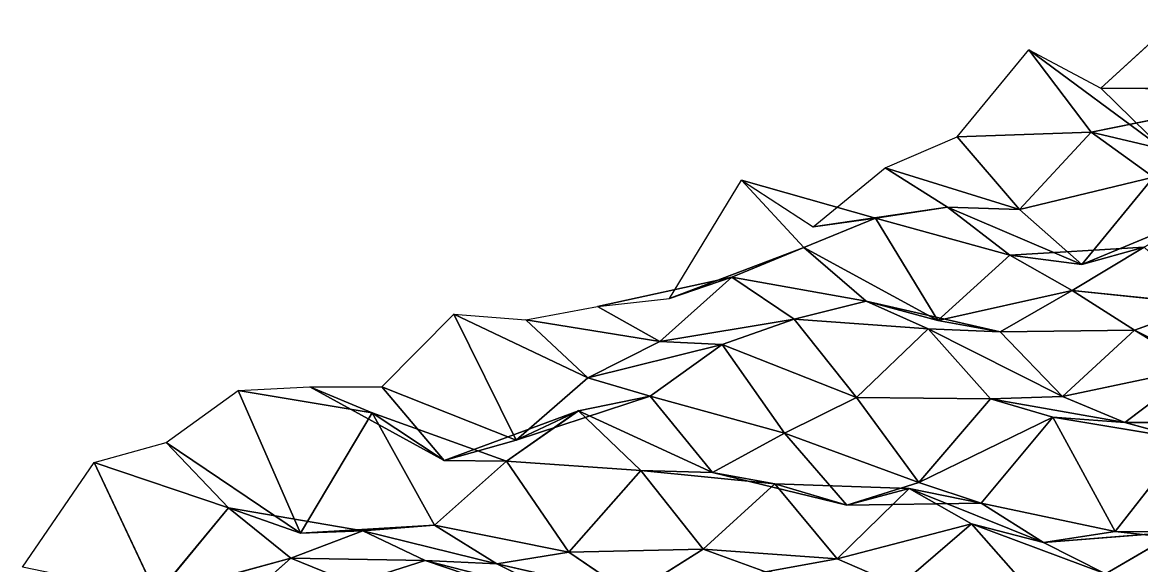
# Model space of a CAD drawing. Header units: metres. Extents: x -3703 to 431, y -1555 to 134.
# Drawn here: x -469.6 to -260.7, y -113.1 to -11.8 of the extents above; entities that cross this region are included whole.
import ezdxf

# ---------------------------------------------------------------- set-up
doc = ezdxf.new("R2010")
doc.units = ezdxf.units.M

msp = doc.modelspace()

# ---------------------------------------------------------------- linework, layer by layer
for p, q in [((-268.3282, -24.068222, -1002.7848), (-254.91177, -11.816208, -978.02905)), ((-295.16098, -33.156433, -1055.7435), (-281.7446, -16.931, -1031.8762)), ((-256.70062, -35.475815, -1040.5607), (-281.7446, -16.931, -1031.8762)), ((-281.7446, -16.931, -1031.8762), (-268.3282, -24.068222, -1002.7848)), ((-281.7446, -16.931, -1031.8762), (-270.117, -32.2632, -1068.7745)), ((-270.117, -32.2632, -1068.7745), (-281.7446, -16.931, -1031.8762)), ((-281.7446, -16.931, -1031.8762), (-256.70062, -35.475815, -1040.5607)), ((-243.28421, -24.279419, -1015.56885), (-268.3282, -24.068222, -1002.7848)), ((-268.3282, -24.068222, -1002.7848), (-256.70062, -35.475815, -1040.5607)), ((-256.70062, -35.475815, -1040.5607), (-268.3282, -24.068222, -1002.7848)), ((-268.3282, -24.068222, -1002.7848), (-243.28421, -24.279419, -1015.56885)), ((-245.07306, -27.223572, -1082.7327), (-270.117, -32.2632, -1068.7745)), ((-270.117, -32.2632, -1068.7745), (-245.07306, -27.223572, -1082.7327)), ((-308.5774, -38.961823, -1081.9409), (-295.16098, -33.156433, -1055.7435)), ((-270.117, -32.2632, -1068.7745), (-295.16098, -33.156433, -1055.7435)), ((-295.16098, -33.156433, -1055.7435), (-270.117, -32.2632, -1068.7745)), ((-295.16098, -33.156433, -1055.7435), (-283.53342, -46.72902, -1093.0353)), ((-283.53342, -46.72902, -1093.0353), (-295.16098, -33.156433, -1055.7435)), ((-270.117, -32.2632, -1068.7745), (-283.53342, -46.72902, -1093.0353)), ((-283.53342, -46.72902, -1093.0353), (-270.117, -32.2632, -1068.7745)), ((-256.70062, -35.475815, -1040.5607), (-270.117, -32.2632, -1068.7745)), ((-270.117, -32.2632, -1068.7745), (-256.70062, -35.475815, -1040.5607)), ((-270.117, -32.2632, -1068.7745), (-258.48947, -40.674805, -1107.2203)), ((-258.48947, -40.674805, -1107.2203), (-270.117, -32.2632, -1068.7745)), ((-321.9938, -49.97174, -1106.9745), (-308.5774, -38.961823, -1081.9409)), ((-283.53342, -46.72902, -1093.0353), (-308.5774, -38.961823, -1081.9409)), ((-308.5774, -38.961823, -1081.9409), (-296.94983, -46.305298, -1120.6255)), ((-296.94983, -46.305298, -1120.6255), (-308.5774, -38.961823, -1081.9409)), ((-308.5774, -38.961823, -1081.9409), (-283.53342, -46.72902, -1093.0353)), ((-348.82663, -63.30896, -1158.983), (-335.41022, -41.21199, -1136.4287)), ((-310.36624, -48.3544, -1147.6628), (-335.41022, -41.21199, -1136.4287)), ((-335.41022, -41.21199, -1136.4287), (-321.9938, -49.97174, -1106.9745)), ((-335.41022, -41.21199, -1136.4287), (-323.78265, -53.788406, -1173.9431)), ((-323.78265, -53.788406, -1173.9431), (-335.41022, -41.21199, -1136.4287)), ((-335.41022, -41.21199, -1136.4287), (-310.36624, -48.3544, -1147.6628)), ((-258.48947, -40.674805, -1107.2203), (-283.53342, -46.72902, -1093.0353)), ((-283.53342, -46.72902, -1093.0353), (-258.48947, -40.674805, -1107.2203)), ((-258.48947, -40.674805, -1107.2203), (-271.90588, -56.973724, -1131.0712)), ((-271.90588, -56.973724, -1131.0712), (-258.48947, -40.674805, -1107.2203)), ((-296.94983, -46.305298, -1120.6255), (-321.9938, -49.97174, -1106.9745)), ((-321.9938, -49.97174, -1106.9745), (-296.94983, -46.305298, -1120.6255)), ((-296.94983, -46.305298, -1120.6255), (-310.36624, -48.3544, -1147.6628)), ((-310.36624, -48.3544, -1147.6628), (-296.94983, -46.305298, -1120.6255)), ((-283.53342, -46.72902, -1093.0353), (-296.94983, -46.305298, -1120.6255)), ((-271.90588, -56.973724, -1131.0712), (-296.94983, -46.305298, -1120.6255)), ((-296.94983, -46.305298, -1120.6255), (-283.53342, -46.72902, -1093.0353)), ((-296.94983, -46.305298, -1120.6255), (-285.3223, -55.221634, -1158.9585)), ((-285.3223, -55.221634, -1158.9585), (-296.94983, -46.305298, -1120.6255)), ((-296.94983, -46.305298, -1120.6255), (-271.90588, -56.973724, -1131.0712)), ((-283.53342, -46.72902, -1093.0353), (-271.90588, -56.973724, -1131.0712)), ((-271.90588, -56.973724, -1131.0712), (-283.53342, -46.72902, -1093.0353)), ((-246.86191, -46.593613, -1146.2235), (-271.90588, -56.973724, -1131.0712)), ((-271.90588, -56.973724, -1131.0712), (-246.86191, -46.593613, -1146.2235)), ((-310.36624, -48.3544, -1147.6628), (-323.78265, -53.788406, -1173.9431)), ((-323.78265, -53.788406, -1173.9431), (-310.36624, -48.3544, -1147.6628)), ((-321.9938, -49.97174, -1106.9745), (-310.36624, -48.3544, -1147.6628)), ((-310.36624, -48.3544, -1147.6628), (-321.9938, -49.97174, -1106.9745)), ((-285.3223, -55.221634, -1158.9585), (-310.36624, -48.3544, -1147.6628)), ((-310.36624, -48.3544, -1147.6628), (-298.7387, -67.418884, -1183.7264)), ((-298.7387, -67.418884, -1183.7264), (-310.36624, -48.3544, -1147.6628)), ((-310.36624, -48.3544, -1147.6628), (-285.3223, -55.221634, -1158.9585)), ((-323.78265, -53.788406, -1173.9431), (-348.82663, -63.30896, -1158.983)), ((-348.82663, -63.30896, -1158.983), (-323.78265, -53.788406, -1173.9431)), ((-323.78265, -53.788406, -1173.9431), (-337.19907, -59.326035, -1200.2003)), ((-337.19907, -59.326035, -1200.2003), (-323.78265, -53.788406, -1173.9431)), ((-298.7387, -67.418884, -1183.7264), (-323.78265, -53.788406, -1173.9431)), ((-323.78265, -53.788406, -1173.9431), (-312.15512, -63.815582, -1212.0277)), ((-312.15512, -63.815582, -1212.0277), (-323.78265, -53.788406, -1173.9431)), ((-323.78265, -53.788406, -1173.9431), (-298.7387, -67.418884, -1183.7264)), ((-260.27832, -53.716858, -1172.1261), (-285.3223, -55.221634, -1158.9585)), ((-285.3223, -55.221634, -1158.9585), (-260.27832, -53.716858, -1172.1261)), ((-260.27832, -53.716858, -1172.1261), (-273.69473, -61.792816, -1197.8157)), ((-273.69473, -61.792816, -1197.8157), (-260.27832, -53.716858, -1172.1261)), ((-271.90588, -56.973724, -1131.0712), (-260.27832, -53.716858, -1172.1261)), ((-260.27832, -53.716858, -1172.1261), (-271.90588, -56.973724, -1131.0712)), ((-285.3223, -55.221634, -1158.9585), (-298.7387, -67.418884, -1183.7264)), ((-298.7387, -67.418884, -1183.7264), (-285.3223, -55.221634, -1158.9585)), ((-271.90588, -56.973724, -1131.0712), (-285.3223, -55.221634, -1158.9585)), ((-285.3223, -55.221634, -1158.9585), (-271.90588, -56.973724, -1131.0712)), ((-285.3223, -55.221634, -1158.9585), (-273.69473, -61.792816, -1197.8157)), ((-273.69473, -61.792816, -1197.8157), (-285.3223, -55.221634, -1158.9585)), ((-337.19907, -59.326035, -1200.2003), (-362.24304, -64.82184, -1186.1403)), ((-362.24304, -64.82184, -1186.1403), (-337.19907, -59.326035, -1200.2003)), ((-337.19907, -59.326035, -1200.2003), (-350.61548, -71.30682, -1225.0168)), ((-350.61548, -71.30682, -1225.0168), (-337.19907, -59.326035, -1200.2003)), ((-348.82663, -63.30896, -1158.983), (-337.19907, -59.326035, -1200.2003)), ((-337.19907, -59.326035, -1200.2003), (-348.82663, -63.30896, -1158.983)), ((-312.15512, -63.815582, -1212.0277), (-337.19907, -59.326035, -1200.2003)), ((-337.19907, -59.326035, -1200.2003), (-325.57153, -67.14011, -1238.7798)), ((-325.57153, -67.14011, -1238.7798), (-337.19907, -59.326035, -1200.2003)), ((-337.19907, -59.326035, -1200.2003), (-312.15512, -63.815582, -1212.0277)), ((-273.69473, -61.792816, -1197.8157), (-298.7387, -67.418884, -1183.7264)), ((-298.7387, -67.418884, -1183.7264), (-273.69473, -61.792816, -1197.8157)), ((-273.69473, -61.792816, -1197.8157), (-287.11115, -69.51805, -1223.5837)), ((-287.11115, -69.51805, -1223.5837), (-273.69473, -61.792816, -1197.8157)), ((-248.65079, -64.421814, -1210.0591), (-273.69473, -61.792816, -1197.8157)), ((-273.69473, -61.792816, -1197.8157), (-262.0672, -69.214005, -1236.4829)), ((-262.0672, -69.214005, -1236.4829), (-273.69473, -61.792816, -1197.8157)), ((-273.69473, -61.792816, -1197.8157), (-248.65079, -64.421814, -1210.0591)), ((-362.24304, -64.82184, -1186.1403), (-348.82663, -63.30896, -1158.983)), ((-312.15512, -63.815582, -1212.0277), (-325.57153, -67.14011, -1238.7798)), ((-325.57153, -67.14011, -1238.7798), (-312.15512, -63.815582, -1212.0277)), ((-298.7387, -67.418884, -1183.7264), (-312.15512, -63.815582, -1212.0277)), ((-287.11115, -69.51805, -1223.5837), (-312.15512, -63.815582, -1212.0277)), ((-312.15512, -63.815582, -1212.0277), (-298.7387, -67.418884, -1183.7264)), ((-312.15512, -63.815582, -1212.0277), (-300.52756, -68.94258, -1251.2079)), ((-300.52756, -68.94258, -1251.2079), (-312.15512, -63.815582, -1212.0277)), ((-312.15512, -63.815582, -1212.0277), (-287.11115, -69.51805, -1223.5837)), ((-248.65079, -64.421814, -1210.0591), (-262.0672, -69.214005, -1236.4829)), ((-262.0672, -69.214005, -1236.4829), (-248.65079, -64.421814, -1210.0591)), ((-402.49225, -79.79129, -1265.2793), (-389.07587, -66.24948, -1240.8119)), ((-364.0319, -78.13788, -1250.9849), (-389.07587, -66.24948, -1240.8119)), ((-389.07587, -66.24948, -1240.8119), (-375.65945, -67.31763, -1213.0776)), ((-389.07587, -66.24948, -1240.8119), (-377.44827, -89.71326, -1275.892)), ((-377.44827, -89.71326, -1275.892), (-389.07587, -66.24948, -1240.8119)), ((-389.07587, -66.24948, -1240.8119), (-364.0319, -78.13788, -1250.9849)), ((-375.65945, -67.31763, -1213.0776), (-362.24304, -64.82184, -1186.1403)), ((-362.24304, -64.82184, -1186.1403), (-350.61548, -71.30682, -1225.0168)), ((-350.61548, -71.30682, -1225.0168), (-362.24304, -64.82184, -1186.1403)), ((-350.61548, -71.30682, -1225.0168), (-375.65945, -67.31763, -1213.0776)), ((-375.65945, -67.31763, -1213.0776), (-364.0319, -78.13788, -1250.9849)), ((-364.0319, -78.13788, -1250.9849), (-375.65945, -67.31763, -1213.0776)), ((-375.65945, -67.31763, -1213.0776), (-350.61548, -71.30682, -1225.0168)), ((-325.57153, -67.14011, -1238.7798), (-350.61548, -71.30682, -1225.0168)), ((-350.61548, -71.30682, -1225.0168), (-325.57153, -67.14011, -1238.7798)), ((-325.57153, -67.14011, -1238.7798), (-338.98795, -71.87523, -1265.2164)), ((-338.98795, -71.87523, -1265.2164), (-325.57153, -67.14011, -1238.7798)), ((-300.52756, -68.94258, -1251.2079), (-325.57153, -67.14011, -1238.7798)), ((-325.57153, -67.14011, -1238.7798), (-313.94397, -81.76373, -1275.8364)), ((-313.94397, -81.76373, -1275.8364), (-325.57153, -67.14011, -1238.7798)), ((-325.57153, -67.14011, -1238.7798), (-300.52756, -68.94258, -1251.2079)), ((-298.7387, -67.418884, -1183.7264), (-287.11115, -69.51805, -1223.5837)), ((-287.11115, -69.51805, -1223.5837), (-298.7387, -67.418884, -1183.7264)), ((-300.52756, -68.94258, -1251.2079), (-313.94397, -81.76373, -1275.8364)), ((-313.94397, -81.76373, -1275.8364), (-300.52756, -68.94258, -1251.2079)), ((-287.11115, -69.51805, -1223.5837), (-300.52756, -68.94258, -1251.2079)), ((-275.4836, -81.61154, -1261.2063), (-300.52756, -68.94258, -1251.2079)), ((-300.52756, -68.94258, -1251.2079), (-287.11115, -69.51805, -1223.5837)), ((-300.52756, -68.94258, -1251.2079), (-288.90002, -82.04097, -1288.6057)), ((-288.90002, -82.04097, -1288.6057), (-300.52756, -68.94258, -1251.2079)), ((-300.52756, -68.94258, -1251.2079), (-275.4836, -81.61154, -1261.2063)), ((-262.0672, -69.214005, -1236.4829), (-287.11115, -69.51805, -1223.5837)), ((-287.11115, -69.51805, -1223.5837), (-262.0672, -69.214005, -1236.4829)), ((-287.11115, -69.51805, -1223.5837), (-275.4836, -81.61154, -1261.2063)), ((-275.4836, -81.61154, -1261.2063), (-287.11115, -69.51805, -1223.5837)), ((-262.0672, -69.214005, -1236.4829), (-275.4836, -81.61154, -1261.2063)), ((-275.4836, -81.61154, -1261.2063), (-262.0672, -69.214005, -1236.4829)), ((-237.02322, -81.87073, -1246.484), (-262.0672, -69.214005, -1236.4829)), ((-262.0672, -69.214005, -1236.4829), (-250.43964, -76.294846, -1275.2263)), ((-250.43964, -76.294846, -1275.2263), (-262.0672, -69.214005, -1236.4829)), ((-262.0672, -69.214005, -1236.4829), (-237.02322, -81.87073, -1246.484)), ((-350.61548, -71.30682, -1225.0168), (-364.0319, -78.13788, -1250.9849)), ((-364.0319, -78.13788, -1250.9849), (-350.61548, -71.30682, -1225.0168)), ((-338.98795, -71.87523, -1265.2164), (-364.0319, -78.13788, -1250.9849)), ((-364.0319, -78.13788, -1250.9849), (-338.98795, -71.87523, -1265.2164)), ((-338.98795, -71.87523, -1265.2164), (-352.40433, -81.55583, -1290.5472)), ((-352.40433, -81.55583, -1290.5472), (-338.98795, -71.87523, -1265.2164)), ((-350.61548, -71.30682, -1225.0168), (-338.98795, -71.87523, -1265.2164)), ((-338.98795, -71.87523, -1265.2164), (-350.61548, -71.30682, -1225.0168)), ((-313.94397, -81.76373, -1275.8364), (-338.98795, -71.87523, -1265.2164)), ((-338.98795, -71.87523, -1265.2164), (-327.36035, -88.44585, -1301.8378)), ((-327.36035, -88.44585, -1301.8378), (-338.98795, -71.87523, -1265.2164)), ((-338.98795, -71.87523, -1265.2164), (-313.94397, -81.76373, -1275.8364)), ((-250.43964, -76.294846, -1275.2263), (-275.4836, -81.61154, -1261.2063)), ((-275.4836, -81.61154, -1261.2063), (-250.43964, -76.294846, -1275.2263)), ((-250.43964, -76.294846, -1275.2263), (-263.85605, -86.44263, -1300.4526)), ((-263.85605, -86.44263, -1300.4526), (-250.43964, -76.294846, -1275.2263)), ((-364.0319, -78.13788, -1250.9849), (-377.44827, -89.71326, -1275.892)), ((-377.44827, -89.71326, -1275.892), (-364.0319, -78.13788, -1250.9849)), ((-364.0319, -78.13788, -1250.9849), (-352.40433, -81.55583, -1290.5472)), ((-352.40433, -81.55583, -1290.5472), (-364.0319, -78.13788, -1250.9849)), ((-442.7415, -90.19098, -1345.4402), (-429.3251, -80.47859, -1320.1166)), ((-429.3251, -80.47859, -1320.1166), (-415.90866, -79.77217, -1292.779)), ((-404.28113, -84.65738, -1332.0133), (-429.3251, -80.47859, -1320.1166)), ((-429.3251, -80.47859, -1320.1166), (-417.6975, -107.05122, -1354.5013)), ((-417.6975, -107.05122, -1354.5013), (-429.3251, -80.47859, -1320.1166)), ((-429.3251, -80.47859, -1320.1166), (-404.28113, -84.65738, -1332.0133)), ((-390.8647, -93.53316, -1302.5332), (-415.90866, -79.77217, -1292.779)), ((-415.90866, -79.77217, -1292.779), (-402.49225, -79.79129, -1265.2793)), ((-415.90866, -79.77217, -1292.779), (-404.28113, -84.65738, -1332.0133)), ((-404.28113, -84.65738, -1332.0133), (-415.90866, -79.77217, -1292.779)), ((-415.90866, -79.77217, -1292.779), (-390.8647, -93.53316, -1302.5332)), ((-377.44827, -89.71326, -1275.892), (-402.49225, -79.79129, -1265.2793)), ((-402.49225, -79.79129, -1265.2793), (-390.8647, -93.53316, -1302.5332)), ((-390.8647, -93.53316, -1302.5332), (-402.49225, -79.79129, -1265.2793)), ((-402.49225, -79.79129, -1265.2793), (-377.44827, -89.71326, -1275.892)), ((-352.40433, -81.55583, -1290.5472), (-377.44827, -89.71326, -1275.892)), ((-377.44827, -89.71326, -1275.892), (-352.40433, -81.55583, -1290.5472)), ((-352.40433, -81.55583, -1290.5472), (-365.82074, -84.23314, -1317.444)), ((-365.82074, -84.23314, -1317.444), (-352.40433, -81.55583, -1290.5472)), ((-327.36035, -88.44585, -1301.8378), (-352.40433, -81.55583, -1290.5472)), ((-352.40433, -81.55583, -1290.5472), (-340.77676, -95.74248, -1327.7017)), ((-340.77676, -95.74248, -1327.7017), (-352.40433, -81.55583, -1290.5472)), ((-352.40433, -81.55583, -1290.5472), (-327.36035, -88.44585, -1301.8378)), ((-313.94397, -81.76373, -1275.8364), (-327.36035, -88.44585, -1301.8378)), ((-327.36035, -88.44585, -1301.8378), (-313.94397, -81.76373, -1275.8364)), ((-288.90002, -82.04097, -1288.6057), (-313.94397, -81.76373, -1275.8364)), ((-313.94397, -81.76373, -1275.8364), (-302.3164, -97.61165, -1312.6194)), ((-302.3164, -97.61165, -1312.6194), (-313.94397, -81.76373, -1275.8364)), ((-313.94397, -81.76373, -1275.8364), (-288.90002, -82.04097, -1288.6057)), ((-288.90002, -82.04097, -1288.6057), (-302.3164, -97.61165, -1312.6194)), ((-302.3164, -97.61165, -1312.6194), (-288.90002, -82.04097, -1288.6057)), ((-275.4836, -81.61154, -1261.2063), (-288.90002, -82.04097, -1288.6057)), ((-288.90002, -82.04097, -1288.6057), (-275.4836, -81.61154, -1261.2063)), ((-263.85605, -86.44263, -1300.4526), (-288.90002, -82.04097, -1288.6057)), ((-288.90002, -82.04097, -1288.6057), (-277.27243, -85.44551, -1328.1711)), ((-277.27243, -85.44551, -1328.1711), (-288.90002, -82.04097, -1288.6057)), ((-288.90002, -82.04097, -1288.6057), (-263.85605, -86.44263, -1300.4526)), ((-275.4836, -81.61154, -1261.2063), (-263.85605, -86.44263, -1300.4526)), ((-263.85605, -86.44263, -1300.4526), (-275.4836, -81.61154, -1261.2063)), ((-404.28113, -84.65738, -1332.0133), (-417.6975, -107.05122, -1354.5013)), ((-417.6975, -107.05122, -1354.5013), (-404.28113, -84.65738, -1332.0133)), ((-390.8647, -93.53316, -1302.5332), (-404.28113, -84.65738, -1332.0133)), ((-379.23718, -93.65846, -1342.8318), (-404.28113, -84.65738, -1332.0133)), ((-404.28113, -84.65738, -1332.0133), (-390.8647, -93.53316, -1302.5332)), ((-404.28113, -84.65738, -1332.0133), (-392.65356, -105.608185, -1367.6553)), ((-392.65356, -105.608185, -1367.6553), (-404.28113, -84.65738, -1332.0133)), ((-404.28113, -84.65738, -1332.0133), (-379.23718, -93.65846, -1342.8318)), ((-365.82074, -84.23314, -1317.444), (-390.8647, -93.53316, -1302.5332)), ((-390.8647, -93.53316, -1302.5332), (-365.82074, -84.23314, -1317.444)), ((-365.82074, -84.23314, -1317.444), (-379.23718, -93.65846, -1342.8318)), ((-379.23718, -93.65846, -1342.8318), (-365.82074, -84.23314, -1317.444)), ((-377.44827, -89.71326, -1275.892), (-365.82074, -84.23314, -1317.444)), ((-365.82074, -84.23314, -1317.444), (-377.44827, -89.71326, -1275.892)), ((-340.77676, -95.74248, -1327.7017), (-365.82074, -84.23314, -1317.444)), ((-365.82074, -84.23314, -1317.444), (-354.1932, -95.36722, -1355.2809)), ((-354.1932, -95.36722, -1355.2809), (-365.82074, -84.23314, -1317.444)), ((-365.82074, -84.23314, -1317.444), (-340.77676, -95.74248, -1327.7017)), ((-277.27243, -85.44551, -1328.1711), (-302.3164, -97.61165, -1312.6194)), ((-302.3164, -97.61165, -1312.6194), (-277.27243, -85.44551, -1328.1711)), ((-277.27243, -85.44551, -1328.1711), (-290.68884, -101.51355, -1352.0736)), ((-290.68884, -101.51355, -1352.0736), (-277.27243, -85.44551, -1328.1711)), ((-263.85605, -86.44263, -1300.4526), (-277.27243, -85.44551, -1328.1711)), ((-252.22849, -89.604095, -1340.0724), (-277.27243, -85.44551, -1328.1711)), ((-277.27243, -85.44551, -1328.1711), (-263.85605, -86.44263, -1300.4526)), ((-277.27243, -85.44551, -1328.1711), (-265.64487, -106.74878, -1363.7341)), ((-265.64487, -106.74878, -1363.7341), (-277.27243, -85.44551, -1328.1711)), ((-277.27243, -85.44551, -1328.1711), (-252.22849, -89.604095, -1340.0724)), ((-238.8121, -86.354355, -1313.3036), (-263.85605, -86.44263, -1300.4526)), ((-263.85605, -86.44263, -1300.4526), (-238.8121, -86.354355, -1313.3036)), ((-263.85605, -86.44263, -1300.4526), (-252.22849, -89.604095, -1340.0724)), ((-252.22849, -89.604095, -1340.0724), (-263.85605, -86.44263, -1300.4526)), ((-377.44827, -89.71326, -1275.892), (-390.8647, -93.53316, -1302.5332)), ((-390.8647, -93.53316, -1302.5332), (-377.44827, -89.71326, -1275.892)), ((-327.36035, -88.44585, -1301.8378), (-340.77676, -95.74248, -1327.7017)), ((-340.77676, -95.74248, -1327.7017), (-327.36035, -88.44585, -1301.8378)), ((-302.3164, -97.61165, -1312.6194), (-327.36035, -88.44585, -1301.8378)), ((-327.36035, -88.44585, -1301.8378), (-315.73282, -101.86755, -1339.1632)), ((-315.73282, -101.86755, -1339.1632), (-327.36035, -88.44585, -1301.8378)), ((-327.36035, -88.44585, -1301.8378), (-302.3164, -97.61165, -1312.6194)), ((-252.22849, -89.604095, -1340.0724), (-265.64487, -106.74878, -1363.7341)), ((-265.64487, -106.74878, -1363.7341), (-252.22849, -89.604095, -1340.0724)), ((-456.15787, -93.87337, -1372.1123), (-442.7415, -90.19098, -1345.4402)), ((-417.6975, -107.05122, -1354.5013), (-442.7415, -90.19098, -1345.4402)), ((-442.7415, -90.19098, -1345.4402), (-431.11392, -102.37567, -1383.0424)), ((-431.11392, -102.37567, -1383.0424), (-442.7415, -90.19098, -1345.4402)), ((-442.7415, -90.19098, -1345.4402), (-417.6975, -107.05122, -1354.5013)), ((-469.5743, -113.44801, -1395.2307), (-456.15787, -93.87337, -1372.1123)), ((-431.11392, -102.37567, -1383.0424), (-456.15787, -93.87337, -1372.1123)), ((-456.15787, -93.87337, -1372.1123), (-444.53036, -118.5968, -1406.9106)), ((-444.53036, -118.5968, -1406.9106), (-456.15787, -93.87337, -1372.1123)), ((-456.15787, -93.87337, -1372.1123), (-431.11392, -102.37567, -1383.0424)), ((-379.23718, -93.65846, -1342.8318), (-392.65356, -105.608185, -1367.6553)), ((-392.65356, -105.608185, -1367.6553), (-379.23718, -93.65846, -1342.8318)), ((-390.8647, -93.53316, -1302.5332), (-379.23718, -93.65846, -1342.8318)), ((-379.23718, -93.65846, -1342.8318), (-390.8647, -93.53316, -1302.5332)), ((-354.1932, -95.36722, -1355.2809), (-379.23718, -93.65846, -1342.8318)), ((-379.23718, -93.65846, -1342.8318), (-367.6096, -110.59445, -1379.3715)), ((-367.6096, -110.59445, -1379.3715), (-379.23718, -93.65846, -1342.8318)), ((-379.23718, -93.65846, -1342.8318), (-354.1932, -95.36722, -1355.2809)), ((-354.1932, -95.36722, -1355.2809), (-367.6096, -110.59445, -1379.3715)), ((-367.6096, -110.59445, -1379.3715), (-354.1932, -95.36722, -1355.2809)), ((-340.77676, -95.74248, -1327.7017), (-354.1932, -95.36722, -1355.2809)), ((-329.14926, -97.85243, -1367.5564), (-354.1932, -95.36722, -1355.2809)), ((-354.1932, -95.36722, -1355.2809), (-340.77676, -95.74248, -1327.7017)), ((-354.1932, -95.36722, -1355.2809), (-342.56564, -110.093216, -1392.3148)), ((-342.56564, -110.093216, -1392.3148), (-354.1932, -95.36722, -1355.2809)), ((-354.1932, -95.36722, -1355.2809), (-329.14926, -97.85243, -1367.5564)), ((-315.73282, -101.86755, -1339.1632), (-340.77676, -95.74248, -1327.7017)), ((-340.77676, -95.74248, -1327.7017), (-329.14926, -97.85243, -1367.5564)), ((-329.14926, -97.85243, -1367.5564), (-340.77676, -95.74248, -1327.7017)), ((-340.77676, -95.74248, -1327.7017), (-315.73282, -101.86755, -1339.1632)), ((-329.14926, -97.85243, -1367.5564), (-342.56564, -110.093216, -1392.3148)), ((-342.56564, -110.093216, -1392.3148), (-329.14926, -97.85243, -1367.5564)), ((-315.73282, -101.86755, -1339.1632), (-329.14926, -97.85243, -1367.5564)), ((-304.1053, -98.77248, -1380.1819), (-329.14926, -97.85243, -1367.5564)), ((-329.14926, -97.85243, -1367.5564), (-315.73282, -101.86755, -1339.1632)), ((-329.14926, -97.85243, -1367.5564), (-317.52167, -111.8483, -1404.7535)), ((-317.52167, -111.8483, -1404.7535), (-329.14926, -97.85243, -1367.5564)), ((-329.14926, -97.85243, -1367.5564), (-304.1053, -98.77248, -1380.1819)), ((-302.3164, -97.61165, -1312.6194), (-315.73282, -101.86755, -1339.1632)), ((-315.73282, -101.86755, -1339.1632), (-302.3164, -97.61165, -1312.6194)), ((-302.3164, -97.61165, -1312.6194), (-290.68884, -101.51355, -1352.0736)), ((-290.68884, -101.51355, -1352.0736), (-302.3164, -97.61165, -1312.6194)), ((-304.1053, -98.77248, -1380.1819), (-317.52167, -111.8483, -1404.7535)), ((-317.52167, -111.8483, -1404.7535), (-304.1053, -98.77248, -1380.1819)), ((-315.73282, -101.86755, -1339.1632), (-304.1053, -98.77248, -1380.1819)), ((-304.1053, -98.77248, -1380.1819), (-315.73282, -101.86755, -1339.1632)), ((-290.68884, -101.51355, -1352.0736), (-304.1053, -98.77248, -1380.1819)), ((-279.0613, -108.808945, -1390.7689), (-304.1053, -98.77248, -1380.1819)), ((-304.1053, -98.77248, -1380.1819), (-290.68884, -101.51355, -1352.0736)), ((-304.1053, -98.77248, -1380.1819), (-292.4777, -105.32349, -1419.0437)), ((-292.4777, -105.32349, -1419.0437), (-304.1053, -98.77248, -1380.1819)), ((-304.1053, -98.77248, -1380.1819), (-279.0613, -108.808945, -1390.7689)), ((-290.68884, -101.51355, -1352.0736), (-315.73282, -101.86755, -1339.1632)), ((-315.73282, -101.86755, -1339.1632), (-290.68884, -101.51355, -1352.0736)), ((-265.64487, -106.74878, -1363.7341), (-290.68884, -101.51355, -1352.0736)), ((-290.68884, -101.51355, -1352.0736), (-279.0613, -108.808945, -1390.7689)), ((-279.0613, -108.808945, -1390.7689), (-290.68884, -101.51355, -1352.0736)), ((-290.68884, -101.51355, -1352.0736), (-265.64487, -106.74878, -1363.7341)), ((-431.11392, -102.37567, -1383.0424), (-444.53036, -118.5968, -1406.9106)), ((-444.53036, -118.5968, -1406.9106), (-431.11392, -102.37567, -1383.0424)), ((-417.6975, -107.05122, -1354.5013), (-431.11392, -102.37567, -1383.0424)), ((-406.06995, -106.66223, -1394.915), (-431.11392, -102.37567, -1383.0424)), ((-431.11392, -102.37567, -1383.0424), (-417.6975, -107.05122, -1354.5013)), ((-431.11392, -102.37567, -1383.0424), (-419.4864, -111.724625, -1421.2784)), ((-419.4864, -111.724625, -1421.2784), (-431.11392, -102.37567, -1383.0424)), ((-431.11392, -102.37567, -1383.0424), (-406.06995, -106.66223, -1394.915)), ((-392.65356, -105.608185, -1367.6553), (-417.6975, -107.05122, -1354.5013)), ((-417.6975, -107.05122, -1354.5013), (-392.65356, -105.608185, -1367.6553)), ((-392.65356, -105.608185, -1367.6553), (-406.06995, -106.66223, -1394.915)), ((-406.06995, -106.66223, -1394.915), (-392.65356, -105.608185, -1367.6553)), ((-367.6096, -110.59445, -1379.3715), (-392.65356, -105.608185, -1367.6553)), ((-392.65356, -105.608185, -1367.6553), (-381.02597, -112.81357, -1406.3707)), ((-381.02597, -112.81357, -1406.3707), (-392.65356, -105.608185, -1367.6553)), ((-392.65356, -105.608185, -1367.6553), (-367.6096, -110.59445, -1379.3715)), ((-292.4777, -105.32349, -1419.0437), (-317.52167, -111.8483, -1404.7535)), ((-317.52167, -111.8483, -1404.7535), (-292.4777, -105.32349, -1419.0437)), ((-292.4777, -105.32349, -1419.0437), (-305.89407, -116.88707, -1443.9535)), ((-305.89407, -116.88707, -1443.9535), (-292.4777, -105.32349, -1419.0437)), ((-279.0613, -108.808945, -1390.7689), (-292.4777, -105.32349, -1419.0437)), ((-267.43375, -114.651245, -1429.7892), (-292.4777, -105.32349, -1419.0437)), ((-292.4777, -105.32349, -1419.0437), (-279.0613, -108.808945, -1390.7689)), ((-292.4777, -105.32349, -1419.0437), (-280.85013, -118.5235, -1456.4188)), ((-280.85013, -118.5235, -1456.4188), (-292.4777, -105.32349, -1419.0437)), ((-292.4777, -105.32349, -1419.0437), (-267.43375, -114.651245, -1429.7892)), ((-406.06995, -106.66223, -1394.915), (-419.4864, -111.724625, -1421.2784)), ((-419.4864, -111.724625, -1421.2784), (-406.06995, -106.66223, -1394.915)), ((-417.6975, -107.05122, -1354.5013), (-406.06995, -106.66223, -1394.915)), ((-406.06995, -106.66223, -1394.915), (-417.6975, -107.05122, -1354.5013)), ((-381.02597, -112.81357, -1406.3707), (-406.06995, -106.66223, -1394.915)), ((-406.06995, -106.66223, -1394.915), (-394.4424, -112.16673, -1434.0109)), ((-394.4424, -112.16673, -1434.0109), (-406.06995, -106.66223, -1394.915)), ((-406.06995, -106.66223, -1394.915), (-381.02597, -112.81357, -1406.3707)), ((-265.64487, -106.74878, -1363.7341), (-279.0613, -108.808945, -1390.7689)), ((-279.0613, -108.808945, -1390.7689), (-265.64487, -106.74878, -1363.7341)), ((-254.01736, -106.83969, -1404.0404), (-279.0613, -108.808945, -1390.7689)), ((-279.0613, -108.808945, -1390.7689), (-254.01736, -106.83969, -1404.0404)), ((-254.01736, -106.83969, -1404.0404), (-267.43375, -114.651245, -1429.7892)), ((-267.43375, -114.651245, -1429.7892), (-254.01736, -106.83969, -1404.0404)), ((-240.60092, -109.49666, -1375.9509), (-265.64487, -106.74878, -1363.7341)), ((-265.64487, -106.74878, -1363.7341), (-254.01736, -106.83969, -1404.0404)), ((-254.01736, -106.83969, -1404.0404), (-265.64487, -106.74878, -1363.7341)), ((-265.64487, -106.74878, -1363.7341), (-240.60092, -109.49666, -1375.9509)), ((-367.6096, -110.59445, -1379.3715), (-381.02597, -112.81357, -1406.3707)), ((-381.02597, -112.81357, -1406.3707), (-367.6096, -110.59445, -1379.3715)), ((-342.56564, -110.093216, -1392.3148), (-367.6096, -110.59445, -1379.3715)), ((-367.6096, -110.59445, -1379.3715), (-342.56564, -110.093216, -1392.3148)), ((-367.6096, -110.59445, -1379.3715), (-355.98203, -118.51399, -1417.9272)), ((-355.98203, -118.51399, -1417.9272), (-367.6096, -110.59445, -1379.3715)), ((-342.56564, -110.093216, -1392.3148), (-355.98203, -118.51399, -1417.9272)), ((-355.98203, -118.51399, -1417.9272), (-342.56564, -110.093216, -1392.3148)), ((-317.52167, -111.8483, -1404.7535), (-342.56564, -110.093216, -1392.3148)), ((-342.56564, -110.093216, -1392.3148), (-330.93805, -114.303085, -1431.7001)), ((-330.93805, -114.303085, -1431.7001), (-342.56564, -110.093216, -1392.3148)), ((-342.56564, -110.093216, -1392.3148), (-317.52167, -111.8483, -1404.7535)), ((-279.0613, -108.808945, -1390.7689), (-267.43375, -114.651245, -1429.7892)), ((-267.43375, -114.651245, -1429.7892), (-279.0613, -108.808945, -1390.7689)), ((-419.4864, -111.724625, -1421.2784), (-444.53036, -118.5968, -1406.9106)), ((-444.53036, -118.5968, -1406.9106), (-419.4864, -111.724625, -1421.2784)), ((-419.4864, -111.724625, -1421.2784), (-432.90274, -123.62332, -1446.1133)), ((-432.90274, -123.62332, -1446.1133), (-419.4864, -111.724625, -1421.2784)), ((-394.4424, -112.16673, -1434.0109), (-419.4864, -111.724625, -1421.2784)), ((-419.4864, -111.724625, -1421.2784), (-407.8588, -116.46275, -1460.5457)), ((-407.8588, -116.46275, -1460.5457), (-419.4864, -111.724625, -1421.2784)), ((-419.4864, -111.724625, -1421.2784), (-394.4424, -112.16673, -1434.0109)), ((-394.4424, -112.16673, -1434.0109), (-407.8588, -116.46275, -1460.5457)), ((-407.8588, -116.46275, -1460.5457), (-394.4424, -112.16673, -1434.0109)), ((-381.02597, -112.81357, -1406.3707), (-394.4424, -112.16673, -1434.0109)), ((-369.39847, -118.55849, -1445.4128), (-394.4424, -112.16673, -1434.0109)), ((-394.4424, -112.16673, -1434.0109), (-381.02597, -112.81357, -1406.3707)), ((-394.4424, -112.16673, -1434.0109), (-382.81485, -116.0764, -1473.4633)), ((-382.81485, -116.0764, -1473.4633), (-394.4424, -112.16673, -1434.0109)), ((-394.4424, -112.16673, -1434.0109), (-369.39847, -118.55849, -1445.4128)), ((-317.52167, -111.8483, -1404.7535), (-330.93805, -114.303085, -1431.7001)), ((-330.93805, -114.303085, -1431.7001), (-317.52167, -111.8483, -1404.7535)), ((-317.52167, -111.8483, -1404.7535), (-305.89407, -116.88707, -1443.9535)), ((-305.89407, -116.88707, -1443.9535), (-317.52167, -111.8483, -1404.7535)), ((-355.98203, -118.51399, -1417.9272), (-381.02597, -112.81357, -1406.3707)), ((-381.02597, -112.81357, -1406.3707), (-369.39847, -118.55849, -1445.4128)), ((-369.39847, -118.55849, -1445.4128), (-381.02597, -112.81357, -1406.3707)), ((-381.02597, -112.81357, -1406.3707), (-355.98203, -118.51399, -1417.9272))]:
    msp.add_line(p, q)
for points in [[(-254.91177, -11.816208, -978.02905), (-243.28421, -24.279419, -1015.56885), (-268.3282, -24.068222, -1002.7848), (-268.3281, -24.068123, -1002.78467)], [(-281.7446, -16.931, -1031.8762), (-270.117, -32.2632, -1068.7745), (-295.16098, -33.156433, -1055.7435), (-295.1609, -33.156334, -1055.7434)], [(-268.3282, -24.068222, -1002.7848), (-256.70062, -35.475815, -1040.5607), (-281.7446, -16.931, -1031.8762), (-281.7445, -16.9309, -1031.8761)], [(-270.117, -32.2632, -1068.7745), (-281.7446, -16.931, -1031.8762), (-256.70062, -35.475815, -1040.5607), (-256.70053, -35.475716, -1040.5605)], [(-256.70062, -35.475815, -1040.5607), (-268.3282, -24.068222, -1002.7848), (-243.28421, -24.279419, -1015.56885), (-243.2841, -24.27932, -1015.5687)], [(-258.48947, -40.674805, -1107.2203), (-270.117, -32.2632, -1068.7745), (-245.07306, -27.223572, -1082.7327), (-245.07295, -27.223473, -1082.7325)], [(-256.70062, -35.475815, -1040.5607), (-245.07306, -27.223572, -1082.7327), (-270.117, -32.2632, -1068.7745), (-270.1169, -32.2631, -1068.7744)], [(-295.16098, -33.156433, -1055.7435), (-283.53342, -46.72902, -1093.0353), (-308.5774, -38.961823, -1081.9409), (-308.5773, -38.961723, -1081.9408)], [(-283.53342, -46.72902, -1093.0353), (-295.16098, -33.156433, -1055.7435), (-270.117, -32.2632, -1068.7745), (-270.1169, -32.2631, -1068.7744)], [(-270.117, -32.2632, -1068.7745), (-258.48947, -40.674805, -1107.2203), (-283.53342, -46.72902, -1093.0353), (-283.53333, -46.72892, -1093.0352)], [(-308.5774, -38.961823, -1081.9409), (-296.94983, -46.305298, -1120.6255), (-321.9938, -49.97174, -1106.9745), (-321.9937, -49.97164, -1106.9744)], [(-296.94983, -46.305298, -1120.6255), (-308.5774, -38.961823, -1081.9409), (-283.53342, -46.72902, -1093.0353), (-283.53333, -46.72892, -1093.0352)], [(-335.41022, -41.21199, -1136.4287), (-323.78265, -53.788406, -1173.9431), (-348.82663, -63.30896, -1158.983), (-348.82654, -63.30886, -1158.9829)], [(-321.9938, -49.97174, -1106.9745), (-310.36624, -48.3544, -1147.6628), (-335.41022, -41.21199, -1136.4287), (-335.41013, -41.21189, -1136.4286)], [(-323.78265, -53.788406, -1173.9431), (-335.41022, -41.21199, -1136.4287), (-310.36624, -48.3544, -1147.6628), (-310.36615, -48.3543, -1147.6627)], [(-271.90588, -56.973724, -1131.0712), (-283.53342, -46.72902, -1093.0353), (-258.48947, -40.674805, -1107.2203), (-258.48938, -40.674706, -1107.2202)], [(-258.48947, -40.674805, -1107.2203), (-246.86191, -46.593613, -1146.2235), (-271.90588, -56.973724, -1131.0712), (-271.9058, -56.973625, -1131.071)], [(-310.36624, -48.3544, -1147.6628), (-321.9938, -49.97174, -1106.9745), (-296.94983, -46.305298, -1120.6255), (-296.94974, -46.3052, -1120.6254)], [(-296.94983, -46.305298, -1120.6255), (-285.3223, -55.221634, -1158.9585), (-310.36624, -48.3544, -1147.6628), (-310.36615, -48.3543, -1147.6627)], [(-283.53342, -46.72902, -1093.0353), (-271.90588, -56.973724, -1131.0712), (-296.94983, -46.305298, -1120.6255), (-296.94974, -46.3052, -1120.6254)], [(-285.3223, -55.221634, -1158.9585), (-296.94983, -46.305298, -1120.6255), (-271.90588, -56.973724, -1131.0712), (-271.9058, -56.973625, -1131.071)], [(-260.27832, -53.716858, -1172.1261), (-271.90588, -56.973724, -1131.0712), (-246.86191, -46.593613, -1146.2235), (-246.8618, -46.593513, -1146.2234)], [(-310.36624, -48.3544, -1147.6628), (-298.7387, -67.418884, -1183.7264), (-323.78265, -53.788406, -1173.9431), (-323.78256, -53.788307, -1173.943)], [(-298.7387, -67.418884, -1183.7264), (-310.36624, -48.3544, -1147.6628), (-285.3223, -55.221634, -1158.9585), (-285.3222, -55.221535, -1158.9584)], [(-337.19907, -59.326035, -1200.2003), (-348.82663, -63.30896, -1158.983), (-323.78265, -53.788406, -1173.9431), (-323.78256, -53.788307, -1173.943)], [(-323.78265, -53.788406, -1173.9431), (-312.15512, -63.815582, -1212.0277), (-337.19907, -59.326035, -1200.2003), (-337.19897, -59.325935, -1200.2002)], [(-312.15512, -63.815582, -1212.0277), (-323.78265, -53.788406, -1173.9431), (-298.7387, -67.418884, -1183.7264), (-298.73862, -67.418785, -1183.7263)], [(-273.69473, -61.792816, -1197.8157), (-285.3223, -55.221634, -1158.9585), (-260.27832, -53.716858, -1172.1261), (-260.27823, -53.71676, -1172.126)], [(-271.90588, -56.973724, -1131.0712), (-260.27832, -53.716858, -1172.1261), (-285.3223, -55.221634, -1158.9585), (-285.3222, -55.221535, -1158.9584)], [(-260.27832, -53.716858, -1172.1261), (-248.65079, -64.421814, -1210.0591), (-273.69473, -61.792816, -1197.8157), (-273.69464, -61.792717, -1197.8156)], [(-285.3223, -55.221634, -1158.9585), (-273.69473, -61.792816, -1197.8157), (-298.7387, -67.418884, -1183.7264), (-298.73862, -67.418785, -1183.7263)], [(-350.61548, -71.30682, -1225.0168), (-362.24304, -64.82184, -1186.1403), (-337.19907, -59.326035, -1200.2003), (-337.19897, -59.325935, -1200.2002)], [(-348.82663, -63.30896, -1158.983), (-337.19907, -59.326035, -1200.2003), (-362.24304, -64.82184, -1186.1403), (-362.24295, -64.82174, -1186.1401)], [(-337.19907, -59.326035, -1200.2003), (-325.57153, -67.14011, -1238.7798), (-350.61548, -71.30682, -1225.0168), (-350.6154, -71.306725, -1225.0167)], [(-325.57153, -67.14011, -1238.7798), (-337.19907, -59.326035, -1200.2003), (-312.15512, -63.815582, -1212.0277), (-312.15503, -63.815483, -1212.0276)], [(-287.11115, -69.51805, -1223.5837), (-298.7387, -67.418884, -1183.7264), (-273.69473, -61.792816, -1197.8157), (-273.69464, -61.792717, -1197.8156)], [(-273.69473, -61.792816, -1197.8157), (-262.0672, -69.214005, -1236.4829), (-287.11115, -69.51805, -1223.5837), (-287.11105, -69.51795, -1223.5836)], [(-262.0672, -69.214005, -1236.4829), (-273.69473, -61.792816, -1197.8157), (-248.65079, -64.421814, -1210.0591), (-248.65068, -64.421715, -1210.059)], [(-312.15512, -63.815582, -1212.0277), (-300.52756, -68.94258, -1251.2079), (-325.57153, -67.14011, -1238.7798), (-325.57144, -67.14001, -1238.7797)], [(-298.7387, -67.418884, -1183.7264), (-287.11115, -69.51805, -1223.5837), (-312.15512, -63.815582, -1212.0277), (-312.15503, -63.815483, -1212.0276)], [(-300.52756, -68.94258, -1251.2079), (-312.15512, -63.815582, -1212.0277), (-287.11115, -69.51805, -1223.5837), (-287.11105, -69.51795, -1223.5836)], [(-248.65079, -64.421814, -1210.0591), (-237.02322, -81.87073, -1246.484), (-262.0672, -69.214005, -1236.4829), (-262.0671, -69.213905, -1236.4828)], [(-389.07587, -66.24948, -1240.8119), (-377.44827, -89.71326, -1275.892), (-402.49225, -79.79129, -1265.2793), (-402.49216, -79.79119, -1265.2792)], [(-375.65945, -67.31763, -1213.0776), (-364.0319, -78.13788, -1250.9849), (-389.07587, -66.24948, -1240.8119), (-389.07578, -66.24938, -1240.8118)], [(-377.44827, -89.71326, -1275.892), (-389.07587, -66.24948, -1240.8119), (-364.0319, -78.13788, -1250.9849), (-364.0318, -78.13778, -1250.9847)], [(-362.24304, -64.82184, -1186.1403), (-350.61548, -71.30682, -1225.0168), (-375.65945, -67.31763, -1213.0776), (-375.65936, -67.31753, -1213.0775)], [(-364.0319, -78.13788, -1250.9849), (-375.65945, -67.31763, -1213.0776), (-350.61548, -71.30682, -1225.0168), (-350.6154, -71.306725, -1225.0167)], [(-338.98795, -71.87523, -1265.2164), (-350.61548, -71.30682, -1225.0168), (-325.57153, -67.14011, -1238.7798), (-325.57144, -67.14001, -1238.7797)], [(-325.57153, -67.14011, -1238.7798), (-313.94397, -81.76373, -1275.8364), (-338.98795, -71.87523, -1265.2164), (-338.98785, -71.87513, -1265.2163)], [(-313.94397, -81.76373, -1275.8364), (-325.57153, -67.14011, -1238.7798), (-300.52756, -68.94258, -1251.2079), (-300.52747, -68.94248, -1251.2078)], [(-300.52756, -68.94258, -1251.2079), (-288.90002, -82.04097, -1288.6057), (-313.94397, -81.76373, -1275.8364), (-313.94388, -81.76363, -1275.8363)], [(-287.11115, -69.51805, -1223.5837), (-275.4836, -81.61154, -1261.2063), (-300.52756, -68.94258, -1251.2079), (-300.52747, -68.94248, -1251.2078)], [(-288.90002, -82.04097, -1288.6057), (-300.52756, -68.94258, -1251.2079), (-275.4836, -81.61154, -1261.2063), (-275.48352, -81.61144, -1261.2062)], [(-275.4836, -81.61154, -1261.2063), (-287.11115, -69.51805, -1223.5837), (-262.0672, -69.214005, -1236.4829), (-262.0671, -69.213905, -1236.4828)], [(-262.0672, -69.214005, -1236.4829), (-250.43964, -76.294846, -1275.2263), (-275.4836, -81.61154, -1261.2063), (-275.48352, -81.61144, -1261.2062)], [(-250.43964, -76.294846, -1275.2263), (-262.0672, -69.214005, -1236.4829), (-237.02322, -81.87073, -1246.484), (-237.02312, -81.87063, -1246.4839)], [(-350.61548, -71.30682, -1225.0168), (-338.98795, -71.87523, -1265.2164), (-364.0319, -78.13788, -1250.9849), (-364.0318, -78.13778, -1250.9847)], [(-352.40433, -81.55583, -1290.5472), (-364.0319, -78.13788, -1250.9849), (-338.98795, -71.87523, -1265.2164), (-338.98785, -71.87513, -1265.2163)], [(-338.98795, -71.87523, -1265.2164), (-327.36035, -88.44585, -1301.8378), (-352.40433, -81.55583, -1290.5472), (-352.40424, -81.55573, -1290.5471)], [(-327.36035, -88.44585, -1301.8378), (-338.98795, -71.87523, -1265.2164), (-313.94397, -81.76373, -1275.8364), (-313.94388, -81.76363, -1275.8363)], [(-263.85605, -86.44263, -1300.4526), (-275.4836, -81.61154, -1261.2063), (-250.43964, -76.294846, -1275.2263), (-250.43953, -76.29475, -1275.2262)], [(-250.43964, -76.294846, -1275.2263), (-238.8121, -86.354355, -1313.3036), (-263.85605, -86.44263, -1300.4526), (-263.85596, -86.44253, -1300.4525)], [(-364.0319, -78.13788, -1250.9849), (-352.40433, -81.55583, -1290.5472), (-377.44827, -89.71326, -1275.892), (-377.44818, -89.71316, -1275.8918)], [(-429.3251, -80.47859, -1320.1166), (-417.6975, -107.05122, -1354.5013), (-442.7415, -90.19098, -1345.4402), (-442.7414, -90.19088, -1345.4401)], [(-415.90866, -79.77217, -1292.779), (-404.28113, -84.65738, -1332.0133), (-429.3251, -80.47859, -1320.1166), (-429.325, -80.47849, -1320.1165)], [(-417.6975, -107.05122, -1354.5013), (-429.3251, -80.47859, -1320.1166), (-404.28113, -84.65738, -1332.0133), (-404.28104, -84.65728, -1332.0132)], [(-402.49225, -79.79129, -1265.2793), (-390.8647, -93.53316, -1302.5332), (-415.90866, -79.77217, -1292.779), (-415.90857, -79.77207, -1292.7789)], [(-404.28113, -84.65738, -1332.0133), (-415.90866, -79.77217, -1292.779), (-390.8647, -93.53316, -1302.5332), (-390.8646, -93.53306, -1302.5331)], [(-390.8647, -93.53316, -1302.5332), (-402.49225, -79.79129, -1265.2793), (-377.44827, -89.71326, -1275.892), (-377.44818, -89.71316, -1275.8918)], [(-365.82074, -84.23314, -1317.444), (-377.44827, -89.71326, -1275.892), (-352.40433, -81.55583, -1290.5472), (-352.40424, -81.55573, -1290.5471)], [(-352.40433, -81.55583, -1290.5472), (-340.77676, -95.74248, -1327.7017), (-365.82074, -84.23314, -1317.444), (-365.82065, -84.23304, -1317.4438)], [(-340.77676, -95.74248, -1327.7017), (-352.40433, -81.55583, -1290.5472), (-327.36035, -88.44585, -1301.8378), (-327.36026, -88.44575, -1301.8376)], [(-313.94397, -81.76373, -1275.8364), (-302.3164, -97.61165, -1312.6194), (-327.36035, -88.44585, -1301.8378), (-327.36026, -88.44575, -1301.8376)], [(-302.3164, -97.61165, -1312.6194), (-313.94397, -81.76373, -1275.8364), (-288.90002, -82.04097, -1288.6057), (-288.89993, -82.04087, -1288.6056)], [(-288.90002, -82.04097, -1288.6057), (-277.27243, -85.44551, -1328.1711), (-302.3164, -97.61165, -1312.6194), (-302.3163, -97.61155, -1312.6193)], [(-275.4836, -81.61154, -1261.2063), (-263.85605, -86.44263, -1300.4526), (-288.90002, -82.04097, -1288.6057), (-288.89993, -82.04087, -1288.6056)], [(-277.27243, -85.44551, -1328.1711), (-288.90002, -82.04097, -1288.6057), (-263.85605, -86.44263, -1300.4526), (-263.85596, -86.44253, -1300.4525)], [(-404.28113, -84.65738, -1332.0133), (-392.65356, -105.608185, -1367.6553), (-417.6975, -107.05122, -1354.5013), (-417.69742, -107.051125, -1354.5012)], [(-390.8647, -93.53316, -1302.5332), (-379.23718, -93.65846, -1342.8318), (-404.28113, -84.65738, -1332.0133), (-404.28104, -84.65728, -1332.0132)], [(-392.65356, -105.608185, -1367.6553), (-404.28113, -84.65738, -1332.0133), (-379.23718, -93.65846, -1342.8318), (-379.2371, -93.65836, -1342.8317)], [(-379.23718, -93.65846, -1342.8318), (-390.8647, -93.53316, -1302.5332), (-365.82074, -84.23314, -1317.444), (-365.82065, -84.23304, -1317.4438)], [(-377.44827, -89.71326, -1275.892), (-365.82074, -84.23314, -1317.444), (-390.8647, -93.53316, -1302.5332), (-390.8646, -93.53306, -1302.5331)], [(-365.82074, -84.23314, -1317.444), (-354.1932, -95.36722, -1355.2809), (-379.23718, -93.65846, -1342.8318), (-379.2371, -93.65836, -1342.8317)], [(-354.1932, -95.36722, -1355.2809), (-365.82074, -84.23314, -1317.444), (-340.77676, -95.74248, -1327.7017), (-340.77667, -95.74238, -1327.7015)], [(-290.68884, -101.51355, -1352.0736), (-302.3164, -97.61165, -1312.6194), (-277.27243, -85.44551, -1328.1711), (-277.27234, -85.44541, -1328.171)], [(-277.27243, -85.44551, -1328.1711), (-265.64487, -106.74878, -1363.7341), (-290.68884, -101.51355, -1352.0736), (-290.68875, -101.51345, -1352.0735)], [(-263.85605, -86.44263, -1300.4526), (-252.22849, -89.604095, -1340.0724), (-277.27243, -85.44551, -1328.1711), (-277.27234, -85.44541, -1328.171)], [(-265.64487, -106.74878, -1363.7341), (-277.27243, -85.44551, -1328.1711), (-252.22849, -89.604095, -1340.0724), (-252.22838, -89.604, -1340.0723)], [(-252.22849, -89.604095, -1340.0724), (-263.85605, -86.44263, -1300.4526), (-238.8121, -86.354355, -1313.3036), (-238.812, -86.354256, -1313.3035)], [(-327.36035, -88.44585, -1301.8378), (-315.73282, -101.86755, -1339.1632), (-340.77676, -95.74248, -1327.7017), (-340.77667, -95.74238, -1327.7015)], [(-315.73282, -101.86755, -1339.1632), (-327.36035, -88.44585, -1301.8378), (-302.3164, -97.61165, -1312.6194), (-302.3163, -97.61155, -1312.6193)], [(-252.22849, -89.604095, -1340.0724), (-240.60092, -109.49666, -1375.9509), (-265.64487, -106.74878, -1363.7341), (-265.64478, -106.74868, -1363.734)], [(-442.7415, -90.19098, -1345.4402), (-431.11392, -102.37567, -1383.0424), (-456.15787, -93.87337, -1372.1123), (-456.15778, -93.87327, -1372.1122)], [(-431.11392, -102.37567, -1383.0424), (-442.7415, -90.19098, -1345.4402), (-417.6975, -107.05122, -1354.5013), (-417.69742, -107.051125, -1354.5012)], [(-456.15787, -93.87337, -1372.1123), (-444.53036, -118.5968, -1406.9106), (-469.5743, -113.44801, -1395.2307), (-469.57422, -113.447914, -1395.2306)], [(-444.53036, -118.5968, -1406.9106), (-456.15787, -93.87337, -1372.1123), (-431.11392, -102.37567, -1383.0424), (-431.11383, -102.37557, -1383.0422)], [(-379.23718, -93.65846, -1342.8318), (-367.6096, -110.59445, -1379.3715), (-392.65356, -105.608185, -1367.6553), (-392.65347, -105.608086, -1367.6552)], [(-367.6096, -110.59445, -1379.3715), (-379.23718, -93.65846, -1342.8318), (-354.1932, -95.36722, -1355.2809), (-354.1931, -95.36712, -1355.2808)], [(-354.1932, -95.36722, -1355.2809), (-342.56564, -110.093216, -1392.3148), (-367.6096, -110.59445, -1379.3715), (-367.6095, -110.59435, -1379.3713)], [(-340.77676, -95.74248, -1327.7017), (-329.14926, -97.85243, -1367.5564), (-354.1932, -95.36722, -1355.2809), (-354.1931, -95.36712, -1355.2808)], [(-342.56564, -110.093216, -1392.3148), (-354.1932, -95.36722, -1355.2809), (-329.14926, -97.85243, -1367.5564), (-329.14917, -97.85233, -1367.5563)], [(-329.14926, -97.85243, -1367.5564), (-340.77676, -95.74248, -1327.7017), (-315.73282, -101.86755, -1339.1632), (-315.73273, -101.867455, -1339.1631)], [(-329.14926, -97.85243, -1367.5564), (-317.52167, -111.8483, -1404.7535), (-342.56564, -110.093216, -1392.3148), (-342.56555, -110.09312, -1392.3147)], [(-315.73282, -101.86755, -1339.1632), (-304.1053, -98.77248, -1380.1819), (-329.14926, -97.85243, -1367.5564), (-329.14917, -97.85233, -1367.5563)], [(-317.52167, -111.8483, -1404.7535), (-329.14926, -97.85243, -1367.5564), (-304.1053, -98.77248, -1380.1819), (-304.1052, -98.77238, -1380.1818)], [(-302.3164, -97.61165, -1312.6194), (-290.68884, -101.51355, -1352.0736), (-315.73282, -101.86755, -1339.1632), (-315.73273, -101.867455, -1339.1631)], [(-304.1053, -98.77248, -1380.1819), (-292.4777, -105.32349, -1419.0437), (-317.52167, -111.8483, -1404.7535), (-317.52158, -111.8482, -1404.7534)], [(-304.1053, -98.77248, -1380.1819), (-315.73282, -101.86755, -1339.1632), (-290.68884, -101.51355, -1352.0736), (-290.68875, -101.51345, -1352.0735)], [(-290.68884, -101.51355, -1352.0736), (-279.0613, -108.808945, -1390.7689), (-304.1053, -98.77248, -1380.1819), (-304.1052, -98.77238, -1380.1818)], [(-292.4777, -105.32349, -1419.0437), (-304.1053, -98.77248, -1380.1819), (-279.0613, -108.808945, -1390.7689), (-279.06122, -108.808846, -1390.7688)], [(-279.0613, -108.808945, -1390.7689), (-290.68884, -101.51355, -1352.0736), (-265.64487, -106.74878, -1363.7341), (-265.64478, -106.74868, -1363.734)], [(-431.11392, -102.37567, -1383.0424), (-419.4864, -111.724625, -1421.2784), (-444.53036, -118.5968, -1406.9106), (-444.53027, -118.5967, -1406.9105)], [(-417.6975, -107.05122, -1354.5013), (-406.06995, -106.66223, -1394.915), (-431.11392, -102.37567, -1383.0424), (-431.11383, -102.37557, -1383.0422)], [(-419.4864, -111.724625, -1421.2784), (-431.11392, -102.37567, -1383.0424), (-406.06995, -106.66223, -1394.915), (-406.06985, -106.66213, -1394.9149)], [(-406.06995, -106.66223, -1394.915), (-417.6975, -107.05122, -1354.5013), (-392.65356, -105.608185, -1367.6553), (-392.65347, -105.608086, -1367.6552)], [(-392.65356, -105.608185, -1367.6553), (-381.02597, -112.81357, -1406.3707), (-406.06995, -106.66223, -1394.915), (-406.06985, -106.66213, -1394.9149)], [(-381.02597, -112.81357, -1406.3707), (-392.65356, -105.608185, -1367.6553), (-367.6096, -110.59445, -1379.3715), (-367.6095, -110.59435, -1379.3713)], [(-305.89407, -116.88707, -1443.9535), (-317.52167, -111.8483, -1404.7535), (-292.4777, -105.32349, -1419.0437), (-292.4776, -105.32339, -1419.0436)], [(-292.4777, -105.32349, -1419.0437), (-280.85013, -118.5235, -1456.4188), (-305.89407, -116.88707, -1443.9535), (-305.89398, -116.88697, -1443.9534)], [(-279.0613, -108.808945, -1390.7689), (-267.43375, -114.651245, -1429.7892), (-292.4777, -105.32349, -1419.0437), (-292.4776, -105.32339, -1419.0436)], [(-280.85013, -118.5235, -1456.4188), (-292.4777, -105.32349, -1419.0437), (-267.43375, -114.651245, -1429.7892), (-267.43365, -114.651146, -1429.7891)], [(-406.06995, -106.66223, -1394.915), (-394.4424, -112.16673, -1434.0109), (-419.4864, -111.724625, -1421.2784), (-419.4863, -111.724525, -1421.2783)], [(-394.4424, -112.16673, -1434.0109), (-406.06995, -106.66223, -1394.915), (-381.02597, -112.81357, -1406.3707), (-381.02588, -112.81347, -1406.3706)], [(-265.64487, -106.74878, -1363.7341), (-254.01736, -106.83969, -1404.0404), (-279.0613, -108.808945, -1390.7689), (-279.06122, -108.808846, -1390.7688)], [(-267.43375, -114.651245, -1429.7892), (-279.0613, -108.808945, -1390.7689), (-254.01736, -106.83969, -1404.0404), (-254.01726, -106.83959, -1404.0403)], [(-254.01736, -106.83969, -1404.0404), (-242.3898, -125.63739, -1440.1638), (-267.43375, -114.651245, -1429.7892), (-267.43365, -114.651146, -1429.7891)], [(-254.01736, -106.83969, -1404.0404), (-265.64487, -106.74878, -1363.7341), (-240.60092, -109.49666, -1375.9509), (-240.60081, -109.49656, -1375.9508)], [(-367.6096, -110.59445, -1379.3715), (-355.98203, -118.51399, -1417.9272), (-381.02597, -112.81357, -1406.3707), (-381.02588, -112.81347, -1406.3706)], [(-355.98203, -118.51399, -1417.9272), (-367.6096, -110.59445, -1379.3715), (-342.56564, -110.093216, -1392.3148), (-342.56555, -110.09312, -1392.3147)], [(-342.56564, -110.093216, -1392.3148), (-330.93805, -114.303085, -1431.7001), (-355.98203, -118.51399, -1417.9272), (-355.98193, -118.51389, -1417.9271)], [(-330.93805, -114.303085, -1431.7001), (-342.56564, -110.093216, -1392.3148), (-317.52167, -111.8483, -1404.7535), (-317.52158, -111.8482, -1404.7534)], [(-432.90274, -123.62332, -1446.1133), (-444.53036, -118.5968, -1406.9106), (-419.4864, -111.724625, -1421.2784), (-419.4863, -111.724525, -1421.2783)], [(-419.4864, -111.724625, -1421.2784), (-407.8588, -116.46275, -1460.5457), (-432.90274, -123.62332, -1446.1133), (-432.90265, -123.62322, -1446.1132)], [(-407.8588, -116.46275, -1460.5457), (-419.4864, -111.724625, -1421.2784), (-394.4424, -112.16673, -1434.0109), (-394.44232, -112.16663, -1434.0107)], [(-394.4424, -112.16673, -1434.0109), (-382.81485, -116.0764, -1473.4633), (-407.8588, -116.46275, -1460.5457), (-407.8587, -116.462654, -1460.5455)], [(-381.02597, -112.81357, -1406.3707), (-369.39847, -118.55849, -1445.4128), (-394.4424, -112.16673, -1434.0109), (-394.44232, -112.16663, -1434.0107)], [(-382.81485, -116.0764, -1473.4633), (-394.4424, -112.16673, -1434.0109), (-369.39847, -118.55849, -1445.4128), (-369.39838, -118.55839, -1445.4127)], [(-317.52167, -111.8483, -1404.7535), (-305.89407, -116.88707, -1443.9535), (-330.93805, -114.303085, -1431.7001), (-330.93796, -114.302986, -1431.7)], [(-369.39847, -118.55849, -1445.4128), (-381.02597, -112.81357, -1406.3707), (-355.98203, -118.51399, -1417.9272), (-355.98193, -118.51389, -1417.9271)]]:
    msp.add_3dface(points)

doc.saveas('drawing.dxf')
